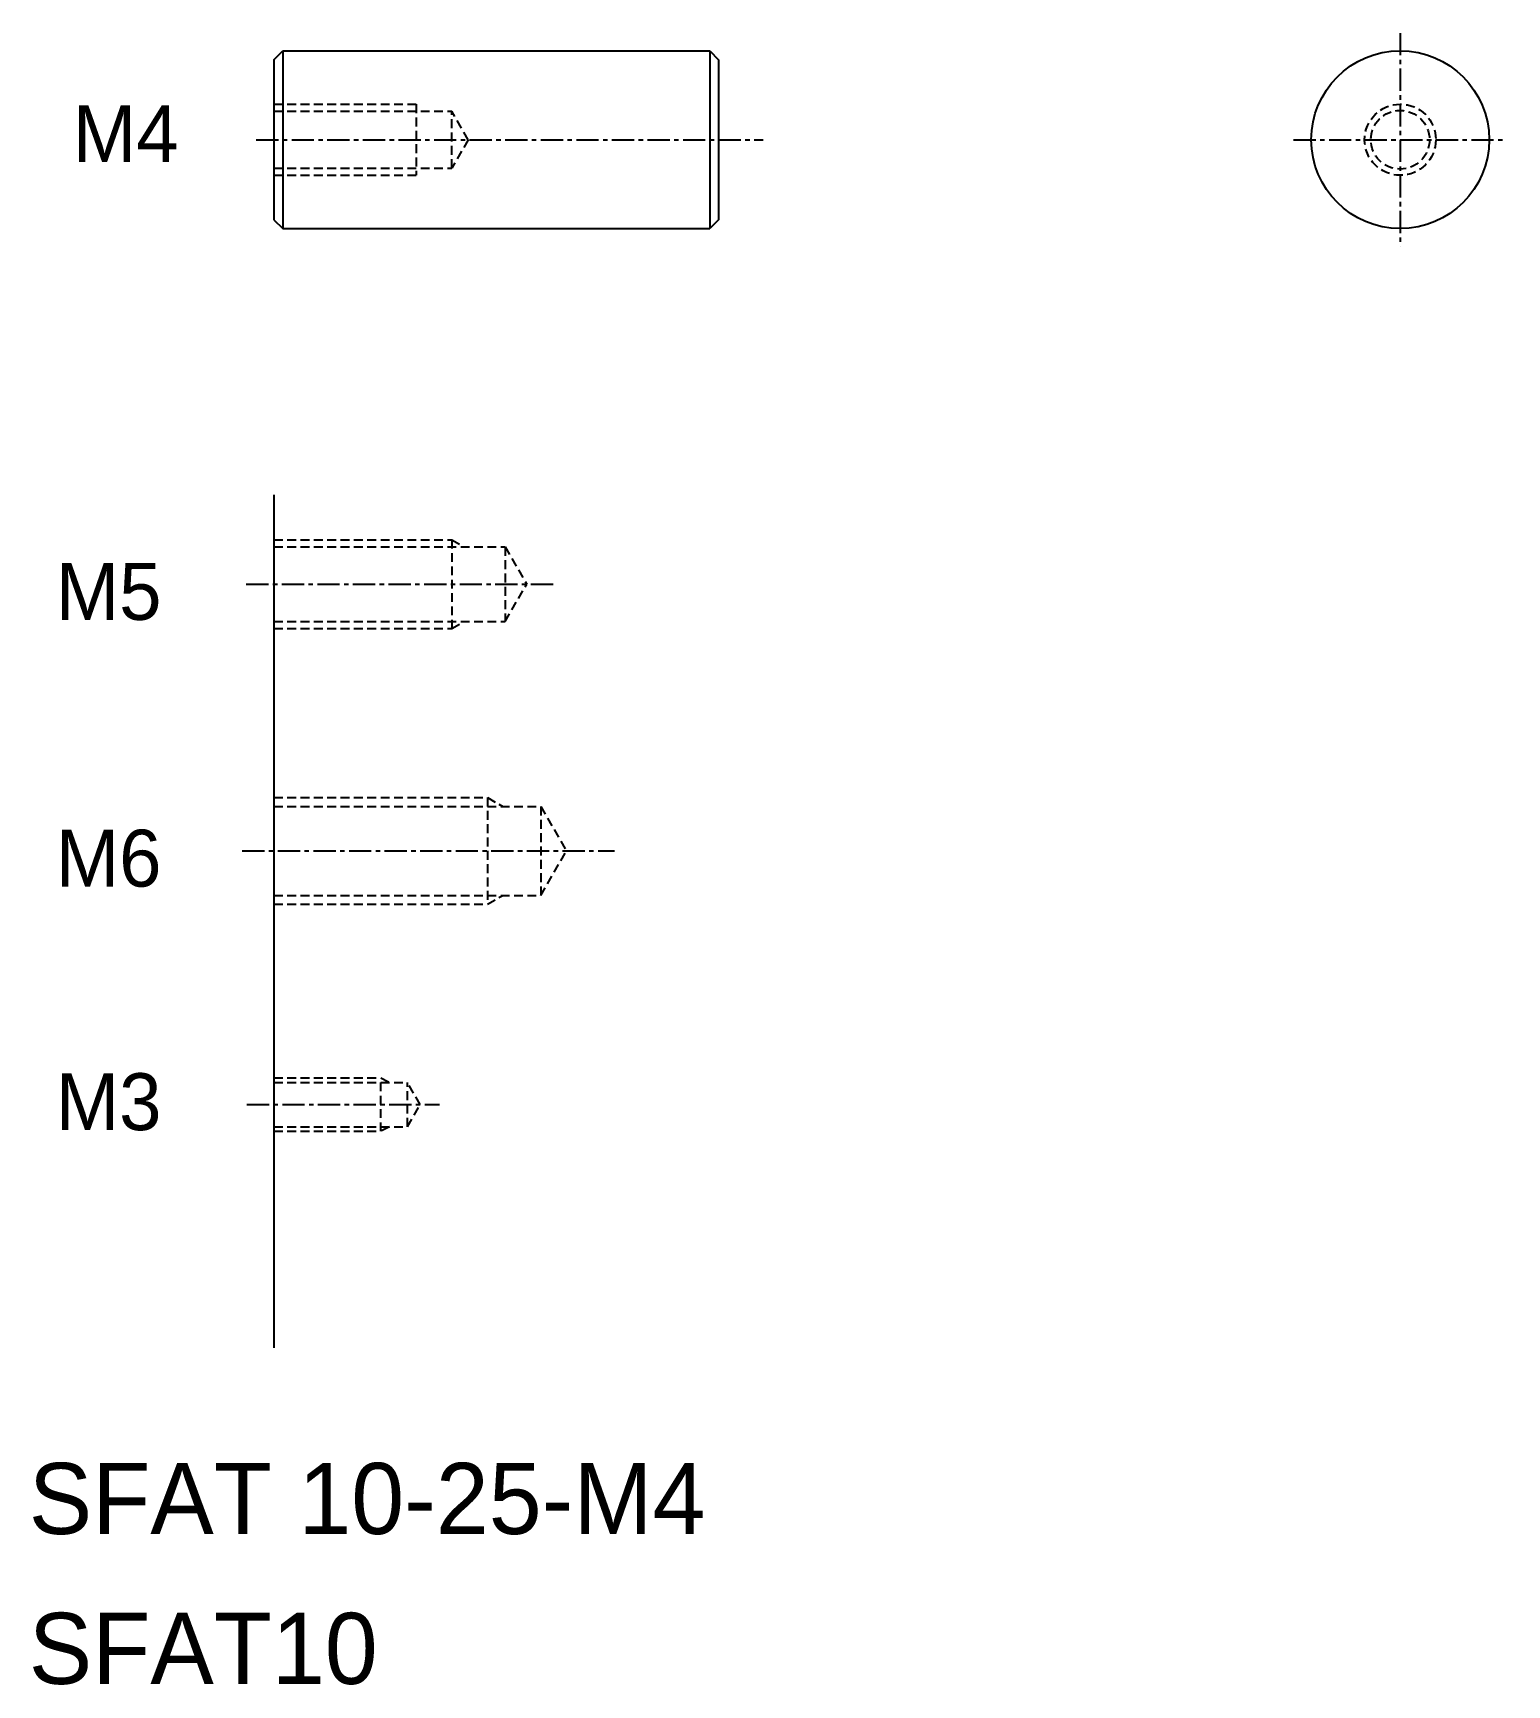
# Model space of a CAD drawing. Extents: x 246.9 to 329.7, y 173.2 to 266.1.
import ezdxf

# ---------------------------------------------------------------- set-up
doc = ezdxf.new("R2010")
doc.units = 0
doc.linetypes.add('CENTER', pattern=[2, 1.25, -0.25, 0.25, -0.25])
doc.linetypes.add('DASHED', pattern=[0.75, 0.5, -0.25])
doc.layers.get('0').update_dxf_attribs({"linetype": 'CONTINUOUS'})
doc.layers.add('CENTER', color=1, linetype='CENTER')

msp = doc.modelspace()

# ---------------------------------------------------------------- linework, layer by layer
at = {"color": 7, "linetype": 'CONTINUOUS'}
for p, q in [((260.43, 264.624), (260.93, 265.124)), ((260.93, 265.124), (284.93, 265.124)), ((260.93, 265.124), (260.93, 255.124)), ((284.93, 265.124), (284.93, 255.124)), ((284.93, 265.124), (285.43, 264.624)), ((260.43, 264.624), (260.43, 255.624)), ((285.43, 264.624), (285.43, 255.624)), ((260.43, 255.624), (260.93, 255.124)), ((285.43, 255.624), (284.93, 255.124)), ((260.93, 255.124), (284.93, 255.124)), ((266.93, 255.124), (266.93, 255.124)), ((272.93, 255.124), (272.93, 255.124)), ((260.43, 240.163), (260.43, 192.19))]:
    msp.add_line(p, q, dxfattribs=at)
at = {"color": 3, "linetype": 'DASHED'}
for p, q in [((260.43, 262.124), (268.43, 262.124)), ((268.43, 262.124), (268.43, 258.124)), ((260.43, 261.724), (270.43, 261.724)), ((270.43, 258.524), (270.43, 261.724)), ((271.354, 260.124), (270.43, 261.724)), ((271.354, 260.124), (270.43, 258.524)), ((260.43, 258.524), (270.43, 258.524)), ((260.43, 258.124), (268.43, 258.124)), ((260.43, 237.629), (270.43, 237.629)), ((260.43, 237.229), (273.43, 237.229)), ((270.43, 237.629), (270.43, 232.629)), ((270.43, 237.629), (271.036, 237.279)), ((273.43, 237.229), (273.43, 233.029)), ((273.43, 237.229), (274.643, 235.129)), ((273.43, 233.029), (274.643, 235.129)), ((260.43, 233.029), (273.43, 233.029)), ((260.43, 232.629), (270.43, 232.629)), ((270.43, 232.629), (271.036, 232.979)), ((260.43, 223.129), (272.43, 223.129)), ((272.43, 223.129), (273.296, 222.629)), ((272.43, 223.129), (272.43, 217.129)), ((260.43, 222.629), (275.43, 222.629)), ((275.43, 222.629), (275.43, 217.629)), ((275.43, 222.629), (276.874, 220.129)), ((275.43, 217.629), (276.874, 220.129)), ((260.43, 217.629), (275.43, 217.629)), ((272.43, 217.129), (273.296, 217.629)), ((260.43, 217.129), (272.43, 217.129)), ((260.43, 207.363), (266.43, 207.363)), ((266.43, 204.363), (266.43, 207.363)), ((266.43, 207.363), (266.93, 207.113)), ((260.43, 207.113), (267.93, 207.113)), ((268.652, 205.863), (267.93, 207.113)), ((267.93, 204.613), (267.93, 207.113)), ((267.93, 204.613), (268.652, 205.863)), ((260.43, 204.613), (267.93, 204.613)), ((266.93, 204.613), (266.43, 204.363)), ((260.43, 204.363), (266.43, 204.363))]:
    msp.add_line(p, q, dxfattribs=at)
at = {"color": 7, "linetype": 'CONTINUOUS'}
msp.add_circle((323.746, 260.124), 5, dxfattribs=at)
at = {"color": 3, "linetype": 'DASHED'}
for radius in [2, 1.65]:
    msp.add_circle((323.746, 260.124), radius, dxfattribs=at)
at = {"layer": 'CENTER', "color": 1, "linetype": 'CENTER'}
for p, q in [((323.746, 266.124), (323.746, 254.124)), ((259.43, 260.124), (287.931, 260.124)), ((317.746, 260.124), (329.746, 260.124)), ((258.872, 235.129), (276.131, 235.129)), ((258.65, 220.129), (279.579, 220.129)), ((258.905, 205.863), (269.737, 205.863))]:
    msp.add_line(p, q, dxfattribs=at)

# ---------------------------------------------------------------- texts
at = {"color": 7, "linetype": 'CONTINUOUS'}
for s, height, p in [('M4', 3.2, (249.12, 258.866)), ('M5', 3.2, (248.163, 233.122)), ('M6', 3.2, (248.163, 218.122)), ('M3', 3.2, (248.163, 204.426)), ('SFAT 10-25-M4', 4, (246.645, 181.713)), ('SFAT10', 4, (246.645, 173.282))]:
    msp.add_text(s, height=height, dxfattribs=at).set_placement(p)

doc.saveas('drawing.dxf')
